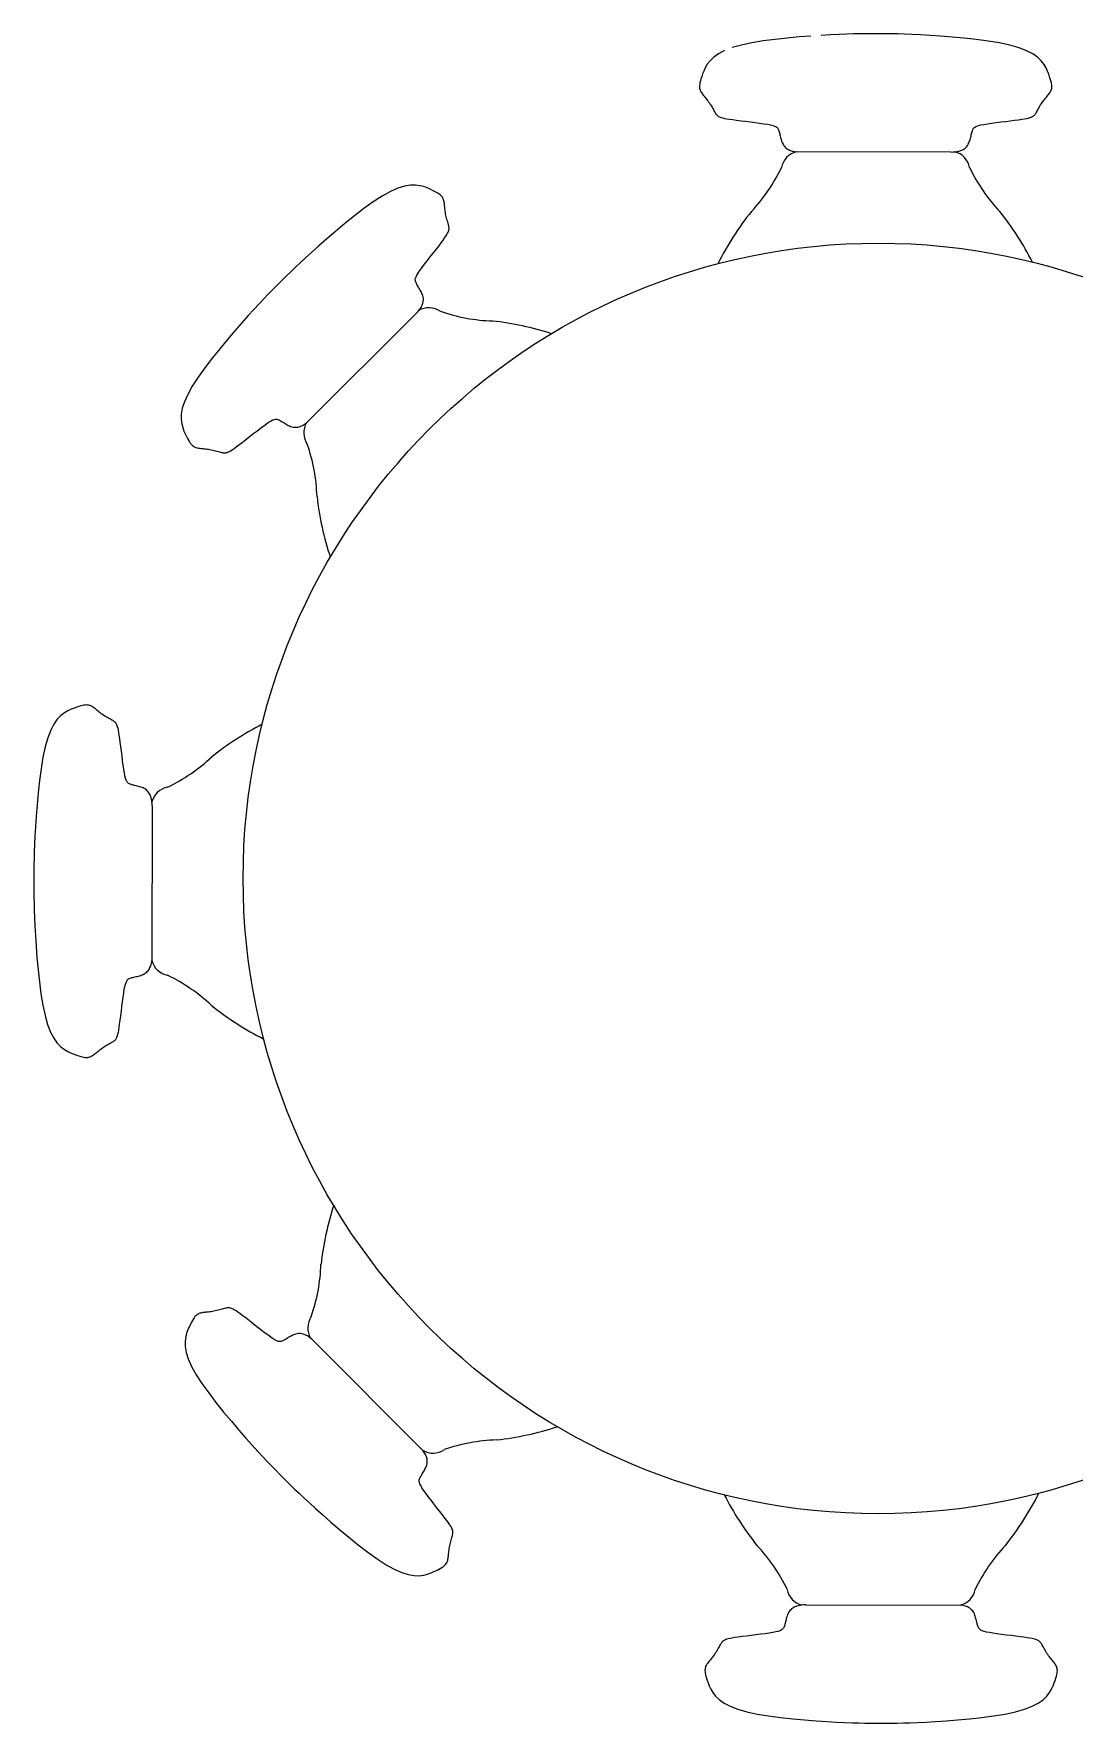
# Model space of a CAD drawing. Header units: centimetres. Extents: x 56177 to 99483, y 493 to 15482.
# Drawn here: x 60475.2 to 60598, y 2183.3 to 2382.8 of the extents above; entities that cross this region are included whole.
import ezdxf

# ---------------------------------------------------------------- set-up
doc = ezdxf.new("R2010")
doc.units = ezdxf.units.CM
doc.header["$MEASUREMENT"] = 0

# ---------------------------------------------------------------- blocks, each defined once
blk = doc.blocks.new('sam6-8pers-plan')
for p, q in [((-0.32, 99.72), (-0.93, 99.72)), ((0.29, 99.72), (-0.32, 99.72)), ((-18.15, 97.73), (-18.87, 97.35)), ((-16.18, 98.38), (-17.25, 98.08)), ((-14.95, 98.65), (-16.18, 98.38)), ((-13.61, 98.87), (-14.95, 98.65)), ((-12.2, 99.05), (-13.61, 98.87)), ((-10.77, 99.21), (-12.2, 99.05)), ((-9.35, 99.34), (-10.77, 99.21)), ((-7.99, 99.44), (-9.35, 99.34)), ((-5.62, 99.58), (-6.74, 99.52)), ((-4.63, 99.63), (-5.62, 99.58)), ((-3.75, 99.67), (-4.63, 99.63)), ((-2.95, 99.69), (-3.75, 99.67)), ((-2.23, 99.71), (-2.95, 99.69)), ((-1.56, 99.71), (-2.23, 99.71)), ((-0.93, 99.72), (-1.56, 99.71)), ((0.92, 99.71), (0.29, 99.72)), ((1.59, 99.7), (0.92, 99.71)), ((2.31, 99.69), (1.59, 99.7)), ((3.1, 99.66), (2.31, 99.69)), ((3.99, 99.63), (3.1, 99.66)), ((4.98, 99.58), (3.99, 99.63)), ((6.1, 99.51), (4.98, 99.58)), ((7.35, 99.43), (6.1, 99.51)), ((8.71, 99.33), (7.35, 99.43)), ((10.12, 99.2), (8.71, 99.33)), ((11.55, 99.05), (10.12, 99.2)), ((12.96, 98.86), (11.55, 99.05)), ((14.3, 98.64), (12.96, 98.86)), ((15.53, 98.37), (14.3, 98.64)), ((16.61, 98.07), (15.53, 98.37)), ((17.5, 97.72), (16.61, 98.07)), ((-20.2, 96.11), (-20.44, 95.71)), ((-19.87, 96.53), (-20.2, 96.11)), ((-19.44, 96.95), (-19.87, 96.53)), ((-18.87, 97.35), (-19.44, 96.95)), ((18.22, 97.34), (17.5, 97.72)), ((18.79, 96.94), (18.22, 97.34)), ((19.23, 96.52), (18.79, 96.94)), ((19.56, 96.1), (19.23, 96.52)), ((19.8, 95.69), (19.56, 96.1)), ((-21.1, 93.8), (-21.12, 93.65)), ((-21.07, 93.97), (-21.1, 93.8)), ((-21.02, 94.17), (-21.07, 93.97)), ((-20.95, 94.4), (-21.02, 94.17)), ((-20.86, 94.67), (-20.95, 94.4)), ((-20.75, 94.97), (-20.86, 94.67)), ((-20.62, 95.32), (-20.75, 94.97)), ((-20.44, 95.71), (-20.62, 95.32)), ((19.97, 95.31), (19.8, 95.69)), ((20.11, 94.96), (19.97, 95.31)), ((20.22, 94.65), (20.11, 94.96)), ((20.3, 94.39), (20.22, 94.65)), ((20.37, 94.16), (20.3, 94.39)), ((20.42, 93.96), (20.37, 94.16)), ((20.45, 93.79), (20.42, 93.96)), ((20.47, 93.64), (20.45, 93.79)), ((-21.12, 93.65), (-21.13, 93.51)), ((-21.13, 93.51), (-21.12, 93.39)), ((-21.12, 93.39), (-21.11, 93.28)), ((-21.11, 93.28), (-21.08, 93.17)), ((-21.08, 93.17), (-21.05, 93.06)), ((-21.05, 93.06), (-21, 92.96)), ((-21, 92.96), (-20.95, 92.86)), ((-20.95, 92.86), (-20.89, 92.77)), ((-20.89, 92.77), (-20.82, 92.67)), ((-20.82, 92.67), (-20.75, 92.57)), ((-20.75, 92.57), (-20.67, 92.47)), ((-20.67, 92.47), (-20.58, 92.36)), ((-20.58, 92.36), (-20.49, 92.25)), ((-20.49, 92.25), (-20.39, 92.13)), ((-20.39, 92.13), (-20.29, 92.01)), ((-20.29, 92.01), (-20.2, 91.89)), ((-20.2, 91.89), (-20.1, 91.76)), ((-20.1, 91.76), (-20, 91.62)), ((19.35, 91.61), (19.45, 91.75)), ((19.45, 91.75), (19.55, 91.88)), ((19.55, 91.88), (19.65, 92)), ((19.65, 92), (19.74, 92.12)), ((19.74, 92.12), (19.84, 92.24)), ((19.84, 92.24), (19.93, 92.35)), ((19.93, 92.35), (20.02, 92.45)), ((20.02, 92.45), (20.1, 92.56)), ((20.1, 92.56), (20.18, 92.66)), ((20.18, 92.66), (20.24, 92.75)), ((20.24, 92.75), (20.3, 92.85)), ((20.3, 92.85), (20.36, 92.95)), ((20.36, 92.95), (20.4, 93.05)), ((20.4, 93.05), (20.43, 93.15)), ((20.43, 93.15), (20.46, 93.26)), ((20.46, 93.26), (20.47, 93.38)), ((20.48, 93.5), (20.47, 93.64)), ((20.47, 93.38), (20.48, 93.5)), ((-20, 91.62), (-19.9, 91.48)), ((-19.9, 91.48), (-19.81, 91.33)), ((-19.81, 91.33), (-19.72, 91.18)), ((-19.72, 91.18), (-19.64, 91.04)), ((-19.64, 91.04), (-19.56, 90.89)), ((-19.56, 90.89), (-19.48, 90.76)), ((-19.48, 90.76), (-19.41, 90.63)), ((-19.41, 90.63), (-19.34, 90.51)), ((-19.34, 90.51), (-19.29, 90.41)), ((-19.29, 90.41), (-19.23, 90.32)), ((-19.23, 90.32), (-19.18, 90.24)), ((-19.18, 90.24), (-19.12, 90.17)), ((-19.12, 90.17), (-19.07, 90.11)), ((-19.07, 90.11), (-19.01, 90.06)), ((-19.01, 90.06), (-18.94, 90.01)), ((-18.94, 90.01), (-18.86, 89.96)), ((-18.86, 89.96), (-18.78, 89.92)), ((-18.78, 89.92), (-18.67, 89.87)), ((-18.67, 89.87), (-18.54, 89.83)), ((-18.54, 89.83), (-18.37, 89.78)), ((-18.37, 89.78), (-18.16, 89.73)), ((17.51, 89.72), (17.72, 89.77)), ((17.72, 89.77), (17.89, 89.82)), ((17.89, 89.82), (18.02, 89.86)), ((18.02, 89.86), (18.13, 89.9)), ((18.13, 89.9), (18.21, 89.95)), ((18.21, 89.95), (18.29, 90)), ((18.29, 90), (18.36, 90.05)), ((18.36, 90.05), (18.42, 90.1)), ((18.42, 90.1), (18.47, 90.16)), ((18.47, 90.16), (18.53, 90.23)), ((18.53, 90.23), (18.58, 90.31)), ((18.58, 90.31), (18.64, 90.4)), ((18.64, 90.4), (18.7, 90.5)), ((18.7, 90.5), (18.76, 90.62)), ((18.76, 90.62), (18.83, 90.75)), ((18.83, 90.75), (18.91, 90.88)), ((18.91, 90.88), (18.99, 91.03)), ((18.99, 91.03), (19.07, 91.17)), ((19.07, 91.17), (19.16, 91.32)), ((19.16, 91.32), (19.26, 91.47)), ((19.26, 91.47), (19.35, 91.61)), ((-18.16, 89.73), (-17.9, 89.68)), ((-17.9, 89.68), (-17.58, 89.63)), ((-17.58, 89.63), (-17.19, 89.58)), ((-17.19, 89.58), (-16.74, 89.51)), ((-16.74, 89.51), (-16.22, 89.45)), ((-16.22, 89.45), (-15.68, 89.38)), ((-15.68, 89.38), (-15.11, 89.31)), ((-15.11, 89.31), (-14.55, 89.24)), ((-14.55, 89.24), (-14.02, 89.17)), ((-14.02, 89.17), (-13.53, 89.1)), ((-13.53, 89.1), (-13.1, 89.03)), ((-13.1, 89.03), (-12.75, 88.96)), ((-12.75, 88.96), (-12.48, 88.89)), ((-12.48, 88.89), (-12.27, 88.82)), ((-12.27, 88.82), (-12.11, 88.75)), ((-12.11, 88.75), (-12, 88.68)), ((-12, 88.68), (-11.92, 88.6)), ((-11.92, 88.6), (-11.86, 88.52)), ((-11.86, 88.52), (-11.82, 88.44)), ((-11.82, 88.44), (-11.78, 88.34)), ((-11.78, 88.34), (-11.75, 88.24)), ((-11.75, 88.24), (-11.71, 88.14)), ((-11.71, 88.14), (-11.68, 88.02)), ((-11.68, 88.02), (-11.65, 87.9)), ((-11.65, 87.9), (-11.62, 87.78)), ((-11.62, 87.78), (-11.59, 87.65)), ((10.94, 87.64), (10.97, 87.77)), ((10.97, 87.77), (11, 87.9)), ((11, 87.9), (11.03, 88.02)), ((11.03, 88.02), (11.06, 88.13)), ((11.06, 88.13), (11.1, 88.24)), ((11.1, 88.24), (11.13, 88.34)), ((11.13, 88.34), (11.17, 88.43)), ((11.17, 88.43), (11.21, 88.52)), ((11.21, 88.52), (11.27, 88.6)), ((11.27, 88.6), (11.35, 88.67)), ((11.35, 88.67), (11.46, 88.74)), ((11.46, 88.74), (11.62, 88.81)), ((11.62, 88.81), (11.83, 88.88)), ((11.83, 88.88), (12.1, 88.95)), ((12.1, 88.95), (12.45, 89.02)), ((12.45, 89.02), (12.88, 89.09)), ((12.88, 89.09), (13.37, 89.16)), ((13.37, 89.16), (13.9, 89.23)), ((13.9, 89.23), (14.46, 89.3)), ((14.46, 89.3), (15.03, 89.37)), ((15.03, 89.37), (15.57, 89.44)), ((15.57, 89.44), (16.09, 89.5)), ((16.09, 89.5), (16.54, 89.57)), ((16.54, 89.57), (16.93, 89.62)), ((16.93, 89.62), (17.25, 89.67)), ((17.25, 89.67), (17.51, 89.72)), ((-11.59, 87.65), (-11.56, 87.51)), ((-11.56, 87.51), (-11.52, 87.37)), ((-11.52, 87.37), (-11.48, 87.23)), ((-11.48, 87.23), (-11.44, 87.09)), ((-11.44, 87.09), (-11.39, 86.95)), ((-11.39, 86.95), (-11.33, 86.81)), ((-11.33, 86.81), (-11.26, 86.67)), ((-11.26, 86.67), (-11.19, 86.55)), ((-11.19, 86.55), (-11.1, 86.43)), ((-11.1, 86.43), (-11, 86.32)), ((-11, 86.32), (-10.89, 86.23)), ((-10.89, 86.23), (-10.78, 86.14)), ((-10.78, 86.14), (-10.65, 86.07)), ((-10.65, 86.07), (-10.53, 86)), ((-10.53, 86), (-10.4, 85.94)), ((-10.4, 85.94), (-10.27, 85.9)), ((-10.27, 85.9), (-10.14, 85.86)), ((-10.14, 85.86), (-10.01, 85.83)), ((-10.01, 85.83), (-9.87, 85.8)), ((-9.87, 85.8), (-9.71, 85.78)), ((8.57, 85.75), (-9.71, 85.78)), ((8.57, 85.75), (8.84, 85.76)), ((8.84, 85.76), (9.05, 85.78)), ((9.05, 85.78), (9.22, 85.8)), ((9.22, 85.8), (9.36, 85.82)), ((9.36, 85.82), (9.49, 85.85)), ((9.49, 85.85), (9.62, 85.89)), ((9.62, 85.89), (9.74, 85.94)), ((9.74, 85.94), (9.87, 85.99)), ((9.87, 85.99), (10, 86.06)), ((10, 86.06), (10.12, 86.14)), ((10.12, 86.14), (10.24, 86.22)), ((10.24, 86.22), (10.35, 86.32)), ((10.35, 86.32), (10.45, 86.42)), ((10.45, 86.42), (10.53, 86.54)), ((10.53, 86.54), (10.61, 86.67)), ((10.61, 86.67), (10.68, 86.8)), ((10.68, 86.8), (10.73, 86.94)), ((10.73, 86.94), (10.78, 87.08)), ((10.78, 87.08), (10.83, 87.23)), ((10.83, 87.23), (10.87, 87.37)), ((10.87, 87.37), (10.9, 87.51)), ((10.9, 87.51), (10.94, 87.64)), ((-55.26, 81.83), (-55.95, 81.72)), ((-54.65, 81.84), (-55.26, 81.83)), ((-54.13, 81.78), (-54.65, 81.84)), ((-53.67, 81.67), (-54.13, 81.78)), ((-59.63, 79.86), (-60.74, 79.07)), ((-58.58, 80.54), (-59.63, 79.86)), ((-57.6, 81.09), (-58.58, 80.54)), ((-56.72, 81.48), (-57.6, 81.09)), ((-55.95, 81.72), (-56.72, 81.48)), ((-53.27, 81.52), (-53.67, 81.67)), ((-52.93, 81.37), (-53.27, 81.52)), ((-52.64, 81.23), (-52.93, 81.37)), ((-52.39, 81.1), (-52.64, 81.23)), ((-52.18, 80.98), (-52.39, 81.1)), ((-52, 80.88), (-52.18, 80.98)), ((-51.85, 80.78), (-52, 80.88)), ((-51.73, 80.69), (-51.85, 80.78)), ((-51.63, 80.6), (-51.73, 80.69)), ((-51.55, 80.51), (-51.63, 80.6)), ((-51.48, 80.41), (-51.55, 80.51)), ((-51.42, 80.32), (-51.48, 80.41)), ((-51.37, 80.22), (-51.42, 80.32)), ((-51.33, 80.12), (-51.37, 80.22)), ((-51.3, 80.01), (-51.33, 80.12)), ((-51.27, 79.9), (-51.3, 80.01)), ((-51.25, 79.78), (-51.27, 79.9)), ((-51.23, 79.66), (-51.25, 79.78)), ((-61.87, 78.21), (-62.99, 77.3)), ((-60.74, 79.07), (-61.87, 78.21)), ((-51.22, 79.53), (-51.23, 79.66)), ((-51.21, 79.39), (-51.22, 79.53)), ((-51.19, 79.25), (-51.21, 79.39)), ((-51.18, 79.1), (-51.19, 79.25)), ((-51.16, 78.95), (-51.18, 79.1)), ((-51.15, 78.79), (-51.16, 78.95)), ((-51.12, 78.63), (-51.15, 78.79)), ((-51.09, 78.46), (-51.12, 78.63)), ((-51.06, 78.29), (-51.09, 78.46)), ((-51.02, 78.12), (-51.06, 78.29)), ((-50.98, 77.96), (-51.02, 78.12)), ((-50.94, 77.79), (-50.98, 77.96)), ((-50.89, 77.63), (-50.94, 77.79)), ((-64.08, 76.39), (-65.11, 75.51)), ((-62.99, 77.3), (-64.08, 76.39)), ((-51.21, 75.61), (-51.06, 75.83)), ((-51.06, 75.83), (-50.95, 76.01)), ((-50.95, 76.01), (-50.86, 76.16)), ((-50.85, 77.48), (-50.89, 77.63)), ((-50.86, 76.16), (-50.8, 76.28)), ((-50.81, 77.34), (-50.85, 77.48)), ((-50.77, 77.21), (-50.81, 77.34)), ((-50.8, 76.28), (-50.75, 76.39)), ((-50.74, 77.1), (-50.77, 77.21)), ((-50.75, 76.39), (-50.72, 76.48)), ((-50.72, 77), (-50.74, 77.1)), ((-50.7, 76.9), (-50.72, 77)), ((-50.72, 76.48), (-50.7, 76.57)), ((-50.69, 76.82), (-50.7, 76.9)), ((-50.7, 76.57), (-50.69, 76.65)), ((-50.69, 76.73), (-50.69, 76.82)), ((-50.69, 76.65), (-50.69, 76.73)), ((-66.89, 73.93), (-67.63, 73.27)), ((-66.06, 74.68), (-66.89, 73.93)), ((-65.11, 75.51), (-66.06, 74.68)), ((-52.92, 73.37), (-52.57, 73.82)), ((-52.57, 73.82), (-52.23, 74.26)), ((-52.23, 74.26), (-51.91, 74.66)), ((-51.91, 74.66), (-51.63, 75.03)), ((-51.63, 75.03), (-51.4, 75.34)), ((-51.4, 75.34), (-51.21, 75.61)), ((-68.86, 72.12), (-69.38, 71.62)), ((-68.28, 72.67), (-68.86, 72.12)), ((-67.63, 73.27), (-68.28, 72.67)), ((-54.14, 71.75), (-53.89, 72.1)), ((-53.89, 72.1), (-53.59, 72.5)), ((-53.59, 72.5), (-53.27, 72.93)), ((-53.27, 72.93), (-52.92, 73.37)), ((-71.17, 69.85), (-71.62, 69.4)), ((-70.74, 70.28), (-71.17, 69.85)), ((-70.31, 70.72), (-70.74, 70.28)), ((-69.86, 71.16), (-70.31, 70.72)), ((-69.38, 71.62), (-69.86, 71.16)), ((-54.68, 70.72), (-54.65, 70.85)), ((-54.68, 70.61), (-54.68, 70.72)), ((-54.66, 70.52), (-54.68, 70.61)), ((-54.63, 70.43), (-54.66, 70.52)), ((-54.65, 70.85), (-54.59, 71.01)), ((-54.59, 70.33), (-54.63, 70.43)), ((-54.59, 71.01), (-54.49, 71.21)), ((-54.55, 70.24), (-54.59, 70.33)), ((-54.49, 70.14), (-54.55, 70.24)), ((-54.49, 71.21), (-54.34, 71.45)), ((-54.44, 70.04), (-54.49, 70.14)), ((-54.37, 69.93), (-54.44, 70.04)), ((-54.31, 69.82), (-54.37, 69.93)), ((-54.34, 71.45), (-54.14, 71.75)), ((-54.24, 69.71), (-54.31, 69.82)), ((-73.12, 67.83), (-73.72, 67.18)), ((-72.58, 68.4), (-73.12, 67.83)), ((-72.08, 68.92), (-72.58, 68.4)), ((-71.62, 69.4), (-72.08, 68.92)), ((-54.17, 69.59), (-54.24, 69.71)), ((-54.09, 69.46), (-54.17, 69.59)), ((-54.02, 69.33), (-54.09, 69.46)), ((-53.95, 69.2), (-54.02, 69.33)), ((-53.89, 69.07), (-53.95, 69.2)), ((-53.83, 68.93), (-53.89, 69.07)), ((-53.78, 68.79), (-53.83, 68.93)), ((-53.83, 67.79), (-53.78, 67.93)), ((-53.74, 68.64), (-53.78, 68.79)), ((-53.78, 67.93), (-53.75, 68.07)), ((-53.75, 68.07), (-53.73, 68.21)), ((-53.72, 68.5), (-53.74, 68.64)), ((-53.73, 68.21), (-53.72, 68.35)), ((-53.72, 68.35), (-53.72, 68.5)), ((-74.39, 66.44), (-75.14, 65.6)), ((-73.72, 67.18), (-74.39, 66.44)), ((-54.58, 66.7), (-67.52, 53.79)), ((-54.58, 66.7), (-54.39, 66.9)), ((-54.39, 66.9), (-54.25, 67.05)), ((-54.25, 67.05), (-54.15, 67.19)), ((-54.15, 67.19), (-54.07, 67.3)), ((-54.07, 67.3), (-54, 67.41)), ((-54, 67.41), (-53.94, 67.53)), ((-53.94, 67.53), (-53.88, 67.66)), ((-53.88, 67.66), (-53.83, 67.79)), ((-75.97, 64.66), (-76.85, 63.63)), ((-75.14, 65.6), (-75.97, 64.66)), ((-77.76, 62.54), (-78.67, 61.42)), ((-76.85, 63.63), (-77.76, 62.54)), ((-79.53, 60.29), (-80.32, 59.18)), ((-78.67, 61.42), (-79.53, 60.29)), ((-81.01, 58.13), (-81.55, 57.15)), ((-80.32, 59.18), (-81.01, 58.13)), ((-81.94, 56.28), (-82.18, 55.5)), ((-81.55, 57.15), (-81.94, 56.28)), ((-82.3, 54.81), (-82.31, 54.2)), ((-82.31, 54.2), (-82.25, 53.68)), ((-82.18, 55.5), (-82.3, 54.81)), ((-72.21, 53.69), (-71.92, 53.89)), ((-71.92, 53.89), (-71.68, 54.03)), ((-71.68, 54.03), (-71.48, 54.13)), ((-71.48, 54.13), (-71.32, 54.19)), ((-71.32, 54.19), (-71.19, 54.22)), ((-71.19, 54.22), (-71.08, 54.23)), ((-71.08, 54.23), (-70.98, 54.21)), ((-70.98, 54.21), (-70.89, 54.18)), ((-70.89, 54.18), (-70.8, 54.14)), ((-70.8, 54.14), (-70.7, 54.09)), ((-70.7, 54.09), (-70.6, 54.04)), ((-70.6, 54.04), (-70.5, 53.98)), ((-70.5, 53.98), (-70.4, 53.92)), ((-70.4, 53.92), (-70.29, 53.85)), ((-70.29, 53.85), (-70.17, 53.78)), ((-82.25, 53.68), (-82.13, 53.22)), ((-82.13, 53.22), (-81.99, 52.82)), ((-81.99, 52.82), (-81.83, 52.48)), ((-81.83, 52.48), (-81.69, 52.19)), ((-81.69, 52.19), (-81.56, 51.94)), ((-81.56, 51.94), (-81.45, 51.73)), ((-74.72, 51.78), (-74.29, 52.12)), ((-74.29, 52.12), (-73.84, 52.47)), ((-73.84, 52.47), (-73.39, 52.81)), ((-73.39, 52.81), (-72.96, 53.14)), ((-72.96, 53.14), (-72.57, 53.44)), ((-72.57, 53.44), (-72.21, 53.69)), ((-70.17, 53.78), (-70.05, 53.71)), ((-70.05, 53.71), (-69.93, 53.64)), ((-69.93, 53.64), (-69.8, 53.56)), ((-69.8, 53.56), (-69.67, 53.49)), ((-69.67, 53.49), (-69.53, 53.43)), ((-69.53, 53.43), (-69.39, 53.37)), ((-69.39, 53.37), (-69.25, 53.32)), ((-69.25, 53.32), (-69.11, 53.29)), ((-69.11, 53.29), (-68.96, 53.27)), ((-68.96, 53.27), (-68.82, 53.26)), ((-68.82, 53.26), (-68.67, 53.27)), ((-68.67, 53.27), (-68.53, 53.29)), ((-68.53, 53.29), (-68.39, 53.33)), ((-68.39, 53.33), (-68.26, 53.37)), ((-68.26, 53.37), (-68.12, 53.42)), ((-68.12, 53.42), (-68, 53.48)), ((-68, 53.48), (-67.88, 53.54)), ((-67.88, 53.54), (-67.77, 53.61)), ((-67.77, 53.61), (-67.65, 53.69)), ((-67.65, 53.69), (-67.52, 53.79)), ((-81.45, 51.73), (-81.34, 51.55)), ((-81.34, 51.55), (-81.25, 51.4)), ((-81.25, 51.4), (-81.15, 51.28)), ((-81.15, 51.28), (-81.06, 51.18)), ((-81.06, 51.18), (-80.97, 51.1)), ((-80.97, 51.1), (-80.88, 51.03)), ((-80.88, 51.03), (-80.79, 50.97)), ((-80.79, 50.97), (-80.69, 50.92)), ((-80.69, 50.92), (-80.59, 50.88)), ((-80.59, 50.88), (-80.48, 50.85)), ((-80.48, 50.85), (-80.37, 50.82)), ((-80.37, 50.82), (-80.25, 50.8)), ((-80.25, 50.8), (-80.13, 50.78)), ((-80.13, 50.78), (-80, 50.77)), ((-80, 50.77), (-79.86, 50.76)), ((-79.86, 50.76), (-79.72, 50.74)), ((-79.72, 50.74), (-79.57, 50.73)), ((-79.57, 50.73), (-79.41, 50.71)), ((-79.41, 50.71), (-79.26, 50.69)), ((-79.26, 50.69), (-79.09, 50.67)), ((-79.09, 50.67), (-78.93, 50.64)), ((-78.93, 50.64), (-78.76, 50.61)), ((-78.76, 50.61), (-78.59, 50.57)), ((-78.59, 50.57), (-78.42, 50.53)), ((-78.42, 50.53), (-78.26, 50.49)), ((-78.26, 50.49), (-78.1, 50.44)), ((-78.1, 50.44), (-77.95, 50.4)), ((-77.95, 50.4), (-77.81, 50.36)), ((-77.81, 50.36), (-77.68, 50.32)), ((-77.68, 50.32), (-77.57, 50.29)), ((-77.57, 50.29), (-77.46, 50.27)), ((-77.46, 50.27), (-77.37, 50.25)), ((-77.37, 50.25), (-77.28, 50.24)), ((-77.28, 50.24), (-77.2, 50.24)), ((-77.2, 50.24), (-77.12, 50.24)), ((-77.12, 50.24), (-77.04, 50.25)), ((-77.04, 50.25), (-76.95, 50.27)), ((-76.95, 50.27), (-76.86, 50.3)), ((-76.86, 50.3), (-76.75, 50.35)), ((-76.75, 50.35), (-76.63, 50.41)), ((-76.63, 50.41), (-76.48, 50.49)), ((-76.48, 50.49), (-76.29, 50.61)), ((-76.29, 50.61), (-76.07, 50.76)), ((-76.07, 50.76), (-75.81, 50.95)), ((-75.81, 50.95), (-75.5, 51.18)), ((-75.5, 51.18), (-75.13, 51.46)), ((-75.13, 51.46), (-74.72, 51.78)), ((-95.31, 19.97), (-95.69, 19.8)), ((-94.96, 20.11), (-95.31, 19.97)), ((-94.65, 20.22), (-94.96, 20.11)), ((-94.39, 20.3), (-94.65, 20.22)), ((-94.16, 20.37), (-94.39, 20.3)), ((-93.96, 20.42), (-94.16, 20.37)), ((-93.79, 20.45), (-93.96, 20.42)), ((-93.64, 20.47), (-93.79, 20.45)), ((-93.5, 20.48), (-93.64, 20.47)), ((-93.38, 20.47), (-93.5, 20.48)), ((-93.26, 20.46), (-93.38, 20.47)), ((-93.15, 20.43), (-93.26, 20.46)), ((-93.05, 20.4), (-93.15, 20.43)), ((-92.95, 20.36), (-93.05, 20.4)), ((-92.85, 20.3), (-92.95, 20.36)), ((-92.75, 20.24), (-92.85, 20.3)), ((-92.66, 20.18), (-92.75, 20.24)), ((-92.56, 20.1), (-92.66, 20.18)), ((-92.45, 20.02), (-92.56, 20.1)), ((-92.35, 19.93), (-92.45, 20.02)), ((-97.34, 18.22), (-97.72, 17.5)), ((-96.94, 18.79), (-97.34, 18.22)), ((-96.52, 19.23), (-96.94, 18.79)), ((-96.1, 19.56), (-96.52, 19.23)), ((-95.69, 19.8), (-96.1, 19.56)), ((-92.24, 19.84), (-92.35, 19.93)), ((-92.12, 19.74), (-92.24, 19.84)), ((-92, 19.65), (-92.12, 19.74)), ((-91.88, 19.55), (-92, 19.65)), ((-91.75, 19.45), (-91.88, 19.55)), ((-91.61, 19.35), (-91.75, 19.45)), ((-91.47, 19.26), (-91.61, 19.35)), ((-91.32, 19.16), (-91.47, 19.26)), ((-91.17, 19.07), (-91.32, 19.16)), ((-91.03, 18.99), (-91.17, 19.07)), ((-90.88, 18.91), (-91.03, 18.99)), ((-90.75, 18.83), (-90.88, 18.91)), ((-90.62, 18.76), (-90.75, 18.83)), ((-90.5, 18.7), (-90.62, 18.76)), ((-90.4, 18.64), (-90.5, 18.7)), ((-90.31, 18.58), (-90.4, 18.64)), ((-90.23, 18.53), (-90.31, 18.58)), ((-90.16, 18.47), (-90.23, 18.53)), ((-90.1, 18.42), (-90.16, 18.47)), ((-90.05, 18.36), (-90.1, 18.42)), ((-90, 18.29), (-90.05, 18.36)), ((-89.95, 18.21), (-90, 18.29)), ((-89.9, 18.13), (-89.95, 18.21)), ((-89.86, 18.02), (-89.9, 18.13)), ((-89.82, 17.89), (-89.86, 18.02)), ((-98.07, 16.61), (-98.37, 15.53)), ((-97.72, 17.5), (-98.07, 16.61)), ((-89.77, 17.72), (-89.82, 17.89)), ((-89.72, 17.51), (-89.77, 17.72)), ((-89.67, 17.25), (-89.72, 17.51)), ((-89.62, 16.93), (-89.67, 17.25)), ((-89.57, 16.54), (-89.62, 16.93)), ((-89.5, 16.09), (-89.57, 16.54)), ((-89.44, 15.57), (-89.5, 16.09)), ((-98.64, 14.3), (-98.86, 12.96)), ((-98.37, 15.53), (-98.64, 14.3)), ((-89.37, 15.03), (-89.44, 15.57)), ((-89.3, 14.46), (-89.37, 15.03)), ((-89.23, 13.9), (-89.3, 14.46)), ((-98.86, 12.96), (-99.05, 11.55)), ((-89.16, 13.37), (-89.23, 13.9)), ((-89.09, 12.88), (-89.16, 13.37)), ((-89.02, 12.45), (-89.09, 12.88)), ((-88.95, 12.1), (-89.02, 12.45)), ((-88.88, 11.83), (-88.95, 12.1)), ((-99.2, 10.12), (-99.33, 8.71)), ((-99.05, 11.55), (-99.2, 10.12)), ((-88.81, 11.62), (-88.88, 11.83)), ((-88.74, 11.46), (-88.81, 11.62)), ((-88.67, 11.35), (-88.74, 11.46)), ((-88.6, 11.27), (-88.67, 11.35)), ((-88.52, 11.21), (-88.6, 11.27)), ((-88.43, 11.17), (-88.52, 11.21)), ((-88.34, 11.13), (-88.43, 11.17)), ((-88.24, 11.1), (-88.34, 11.13)), ((-88.13, 11.06), (-88.24, 11.1)), ((-88.02, 11.03), (-88.13, 11.06)), ((-87.9, 11), (-88.02, 11.03)), ((-87.77, 10.97), (-87.9, 11)), ((-87.64, 10.94), (-87.77, 10.97)), ((-87.51, 10.9), (-87.64, 10.94)), ((-87.37, 10.87), (-87.51, 10.9)), ((-87.23, 10.83), (-87.37, 10.87)), ((-87.08, 10.78), (-87.23, 10.83)), ((-86.94, 10.73), (-87.08, 10.78)), ((-86.8, 10.68), (-86.94, 10.73)), ((-86.67, 10.61), (-86.8, 10.68)), ((-86.54, 10.53), (-86.67, 10.61)), ((-86.42, 10.45), (-86.54, 10.53)), ((-86.32, 10.35), (-86.42, 10.45)), ((-86.22, 10.24), (-86.32, 10.35)), ((-86.14, 10.12), (-86.22, 10.24)), ((-86.06, 10), (-86.14, 10.12)), ((-85.99, 9.87), (-86.06, 10)), ((-99.33, 8.71), (-99.43, 7.35)), ((-85.94, 9.74), (-85.99, 9.87)), ((-85.89, 9.62), (-85.94, 9.74)), ((-85.85, 9.49), (-85.89, 9.62)), ((-85.82, 9.36), (-85.85, 9.49)), ((-85.8, 9.22), (-85.82, 9.36)), ((-85.78, 9.05), (-85.8, 9.22)), ((-85.76, 8.84), (-85.78, 9.05)), ((-85.75, 8.57), (-85.78, -9.71)), ((-85.75, 8.57), (-85.76, 8.84)), ((-99.51, 6.1), (-99.58, 4.98)), ((-99.43, 7.35), (-99.51, 6.1)), ((-99.58, 4.98), (-99.63, 3.99)), ((-99.69, 2.31), (-99.7, 1.59)), ((-99.66, 3.1), (-99.69, 2.31)), ((-99.63, 3.99), (-99.66, 3.1)), ((-99.71, 0.92), (-99.72, 0.29)), ((-99.72, 0.29), (-99.72, -0.32)), ((-99.7, 1.59), (-99.71, 0.92)), ((-99.72, -0.32), (-99.72, -0.93)), ((-99.72, -0.93), (-99.71, -1.56)), ((-99.71, -1.56), (-99.71, -2.23)), ((-99.71, -2.23), (-99.69, -2.95)), ((-99.69, -2.95), (-99.67, -3.75)), ((-99.67, -3.75), (-99.63, -4.63)), ((-99.63, -4.63), (-99.58, -5.62)), ((-99.58, -5.62), (-99.52, -6.74)), ((-99.52, -6.74), (-99.44, -7.99)), ((-99.44, -7.99), (-99.34, -9.35)), ((-99.34, -9.35), (-99.21, -10.77)), ((-85.83, -10.01), (-85.8, -9.87)), ((-85.8, -9.87), (-85.78, -9.71)), ((-99.21, -10.77), (-99.05, -12.2)), ((-88.68, -12), (-88.6, -11.92)), ((-88.6, -11.92), (-88.52, -11.86)), ((-88.52, -11.86), (-88.44, -11.82)), ((-88.44, -11.82), (-88.34, -11.78)), ((-88.34, -11.78), (-88.24, -11.75)), ((-88.24, -11.75), (-88.14, -11.71)), ((-88.14, -11.71), (-88.02, -11.68)), ((-88.02, -11.68), (-87.9, -11.65)), ((-87.9, -11.65), (-87.78, -11.62)), ((-87.78, -11.62), (-87.65, -11.59)), ((-87.65, -11.59), (-87.51, -11.56)), ((-87.51, -11.56), (-87.37, -11.52)), ((-87.37, -11.52), (-87.23, -11.48)), ((-87.23, -11.48), (-87.09, -11.44)), ((-87.09, -11.44), (-86.95, -11.39)), ((-86.95, -11.39), (-86.81, -11.33)), ((-86.81, -11.33), (-86.67, -11.26)), ((-86.67, -11.26), (-86.55, -11.19)), ((-86.55, -11.19), (-86.43, -11.1)), ((-86.43, -11.1), (-86.32, -11)), ((-86.32, -11), (-86.23, -10.89)), ((-86.23, -10.89), (-86.14, -10.78)), ((-86.14, -10.78), (-86.07, -10.65)), ((-86.07, -10.65), (-86, -10.53)), ((-86, -10.53), (-85.94, -10.4)), ((-85.94, -10.4), (-85.9, -10.27)), ((-85.9, -10.27), (-85.86, -10.14)), ((-85.86, -10.14), (-85.83, -10.01)), ((-99.05, -12.2), (-98.87, -13.61)), ((-98.87, -13.61), (-98.65, -14.95)), ((-89.17, -14.02), (-89.1, -13.53)), ((-89.1, -13.53), (-89.03, -13.1)), ((-89.03, -13.1), (-88.96, -12.75)), ((-88.96, -12.75), (-88.89, -12.48)), ((-88.89, -12.48), (-88.82, -12.27)), ((-88.82, -12.27), (-88.75, -12.11)), ((-88.75, -12.11), (-88.68, -12)), ((-98.65, -14.95), (-98.38, -16.18)), ((-89.45, -16.22), (-89.38, -15.68)), ((-89.38, -15.68), (-89.31, -15.11)), ((-89.31, -15.11), (-89.24, -14.55)), ((-89.24, -14.55), (-89.17, -14.02)), ((-98.38, -16.18), (-98.08, -17.25)), ((-98.08, -17.25), (-97.73, -18.15)), ((-89.73, -18.16), (-89.68, -17.9)), ((-89.68, -17.9), (-89.63, -17.58)), ((-89.63, -17.58), (-89.58, -17.19)), ((-89.58, -17.19), (-89.51, -16.74)), ((-89.51, -16.74), (-89.45, -16.22)), ((-97.73, -18.15), (-97.35, -18.87)), ((-97.35, -18.87), (-96.95, -19.44)), ((-96.95, -19.44), (-96.53, -19.87)), ((-96.53, -19.87), (-96.11, -20.2)), ((-91.62, -20), (-91.48, -19.9)), ((-91.48, -19.9), (-91.33, -19.81)), ((-91.33, -19.81), (-91.18, -19.72)), ((-91.18, -19.72), (-91.04, -19.64)), ((-91.04, -19.64), (-90.89, -19.56)), ((-90.89, -19.56), (-90.76, -19.48)), ((-90.76, -19.48), (-90.63, -19.41)), ((-90.63, -19.41), (-90.51, -19.34)), ((-90.51, -19.34), (-90.41, -19.29)), ((-90.41, -19.29), (-90.32, -19.23)), ((-90.32, -19.23), (-90.24, -19.18)), ((-90.24, -19.18), (-90.17, -19.12)), ((-90.17, -19.12), (-90.11, -19.07)), ((-90.11, -19.07), (-90.06, -19.01)), ((-90.06, -19.01), (-90.01, -18.94)), ((-90.01, -18.94), (-89.96, -18.86)), ((-89.96, -18.86), (-89.92, -18.78)), ((-89.92, -18.78), (-89.87, -18.67)), ((-89.87, -18.67), (-89.83, -18.54)), ((-89.83, -18.54), (-89.78, -18.37)), ((-89.78, -18.37), (-89.73, -18.16)), ((-96.11, -20.2), (-95.71, -20.44)), ((-95.71, -20.44), (-95.32, -20.62)), ((-95.32, -20.62), (-94.97, -20.75)), ((-94.97, -20.75), (-94.67, -20.86)), ((-94.67, -20.86), (-94.4, -20.95)), ((-94.4, -20.95), (-94.17, -21.02)), ((-94.17, -21.02), (-93.97, -21.07)), ((-93.97, -21.07), (-93.8, -21.1)), ((-93.8, -21.1), (-93.65, -21.12)), ((-93.65, -21.12), (-93.51, -21.13)), ((-93.51, -21.13), (-93.39, -21.12)), ((-93.39, -21.12), (-93.28, -21.11)), ((-93.28, -21.11), (-93.17, -21.08)), ((-93.17, -21.08), (-93.06, -21.05)), ((-93.06, -21.05), (-92.96, -21)), ((-92.96, -21), (-92.86, -20.95)), ((-92.86, -20.95), (-92.77, -20.89)), ((-92.77, -20.89), (-92.67, -20.82)), ((-92.67, -20.82), (-92.57, -20.75)), ((-92.57, -20.75), (-92.47, -20.67)), ((-92.47, -20.67), (-92.36, -20.58)), ((-92.36, -20.58), (-92.25, -20.49)), ((-92.25, -20.49), (-92.13, -20.39)), ((-92.13, -20.39), (-92.01, -20.29)), ((-92.01, -20.29), (-91.89, -20.2)), ((-91.89, -20.2), (-91.76, -20.1)), ((-91.76, -20.1), (-91.62, -20)), ((-80.69, -51.73), (-80.78, -51.85)), ((-80.6, -51.63), (-80.69, -51.73)), ((-80.51, -51.55), (-80.6, -51.63)), ((-80.41, -51.48), (-80.51, -51.55)), ((-80.32, -51.42), (-80.41, -51.48)), ((-80.22, -51.37), (-80.32, -51.42)), ((-80.12, -51.33), (-80.22, -51.37)), ((-80.01, -51.3), (-80.12, -51.33)), ((-79.9, -51.27), (-80.01, -51.3)), ((-79.78, -51.25), (-79.9, -51.27)), ((-79.66, -51.23), (-79.78, -51.25)), ((-79.53, -51.22), (-79.66, -51.23)), ((-79.39, -51.21), (-79.53, -51.22)), ((-79.25, -51.19), (-79.39, -51.21)), ((-79.1, -51.18), (-79.25, -51.19)), ((-78.95, -51.16), (-79.1, -51.18)), ((-78.79, -51.15), (-78.95, -51.16)), ((-78.63, -51.12), (-78.79, -51.15)), ((-78.46, -51.09), (-78.63, -51.12)), ((-78.29, -51.06), (-78.46, -51.09)), ((-78.12, -51.02), (-78.29, -51.06)), ((-77.96, -50.98), (-78.12, -51.02)), ((-77.79, -50.94), (-77.96, -50.98)), ((-77.63, -50.89), (-77.79, -50.94)), ((-77.48, -50.85), (-77.63, -50.89)), ((-77.34, -50.81), (-77.48, -50.85)), ((-77.21, -50.77), (-77.34, -50.81)), ((-77.1, -50.74), (-77.21, -50.77)), ((-77, -50.72), (-77.1, -50.74)), ((-76.9, -50.7), (-77, -50.72)), ((-76.82, -50.69), (-76.9, -50.7)), ((-76.73, -50.69), (-76.82, -50.69)), ((-76.65, -50.69), (-76.73, -50.69)), ((-76.57, -50.7), (-76.65, -50.69)), ((-76.48, -50.72), (-76.57, -50.7)), ((-76.39, -50.75), (-76.48, -50.72)), ((-76.28, -50.8), (-76.39, -50.75)), ((-76.16, -50.86), (-76.28, -50.8)), ((-76.01, -50.95), (-76.16, -50.86)), ((-75.83, -51.06), (-76.01, -50.95)), ((-75.61, -51.21), (-75.83, -51.06)), ((-75.34, -51.4), (-75.61, -51.21)), ((-75.03, -51.63), (-75.34, -51.4)), ((-74.66, -51.91), (-75.03, -51.63)), ((-81.67, -53.67), (-81.78, -54.13)), ((-81.52, -53.27), (-81.67, -53.67)), ((-81.37, -52.93), (-81.52, -53.27)), ((-81.23, -52.64), (-81.37, -52.93)), ((-81.1, -52.39), (-81.23, -52.64)), ((-80.98, -52.18), (-81.1, -52.39)), ((-80.88, -52), (-80.98, -52.18)), ((-80.78, -51.85), (-80.88, -52)), ((-74.26, -52.23), (-74.66, -51.91)), ((-73.82, -52.57), (-74.26, -52.23)), ((-73.37, -52.92), (-73.82, -52.57)), ((-72.93, -53.27), (-73.37, -52.92)), ((-72.5, -53.59), (-72.93, -53.27)), ((-72.1, -53.89), (-72.5, -53.59)), ((-68.93, -53.83), (-69.07, -53.89)), ((-68.79, -53.78), (-68.93, -53.83)), ((-68.64, -53.74), (-68.79, -53.78)), ((-68.5, -53.72), (-68.64, -53.74)), ((-68.35, -53.72), (-68.5, -53.72)), ((-68.21, -53.73), (-68.35, -53.72)), ((-68.07, -53.75), (-68.21, -53.73)), ((-67.93, -53.78), (-68.07, -53.75)), ((-67.79, -53.83), (-67.93, -53.78)), ((-67.66, -53.88), (-67.79, -53.83)), ((-81.78, -54.13), (-81.84, -54.65)), ((-81.84, -54.65), (-81.83, -55.26)), ((-81.83, -55.26), (-81.72, -55.95)), ((-71.75, -54.14), (-72.1, -53.89)), ((-71.45, -54.34), (-71.75, -54.14)), ((-71.21, -54.49), (-71.45, -54.34)), ((-71.01, -54.59), (-71.21, -54.49)), ((-70.85, -54.65), (-71.01, -54.59)), ((-70.72, -54.68), (-70.85, -54.65)), ((-70.61, -54.68), (-70.72, -54.68)), ((-70.52, -54.66), (-70.61, -54.68)), ((-70.43, -54.63), (-70.52, -54.66)), ((-70.33, -54.59), (-70.43, -54.63)), ((-70.24, -54.55), (-70.33, -54.59)), ((-70.14, -54.49), (-70.24, -54.55)), ((-70.04, -54.44), (-70.14, -54.49)), ((-69.93, -54.37), (-70.04, -54.44)), ((-69.82, -54.31), (-69.93, -54.37)), ((-69.71, -54.24), (-69.82, -54.31)), ((-69.59, -54.17), (-69.71, -54.24)), ((-69.46, -54.09), (-69.59, -54.17)), ((-69.33, -54.02), (-69.46, -54.09)), ((-69.2, -53.95), (-69.33, -54.02)), ((-69.07, -53.89), (-69.2, -53.95)), ((-67.53, -53.94), (-67.66, -53.88)), ((-67.41, -54), (-67.53, -53.94)), ((-67.3, -54.07), (-67.41, -54)), ((-67.19, -54.15), (-67.3, -54.07)), ((-67.05, -54.25), (-67.19, -54.15)), ((-66.9, -54.39), (-67.05, -54.25)), ((-66.7, -54.58), (-66.9, -54.39)), ((-66.7, -54.58), (-53.79, -67.52)), ((-81.72, -55.95), (-81.48, -56.72)), ((-81.48, -56.72), (-81.09, -57.6)), ((-81.09, -57.6), (-80.54, -58.58)), ((-80.54, -58.58), (-79.86, -59.63)), ((-79.86, -59.63), (-79.07, -60.74)), ((-79.07, -60.74), (-78.21, -61.87)), ((-78.21, -61.87), (-77.3, -62.99)), ((-77.3, -62.99), (-76.39, -64.08)), ((-76.39, -64.08), (-75.51, -65.11)), ((-75.51, -65.11), (-74.68, -66.06)), ((-74.68, -66.06), (-73.93, -66.89)), ((-73.93, -66.89), (-73.27, -67.63)), ((-73.27, -67.63), (-72.67, -68.28)), ((-53.69, -67.65), (-53.79, -67.52)), ((-53.61, -67.77), (-53.69, -67.65)), ((-53.54, -67.88), (-53.61, -67.77)), ((-72.67, -68.28), (-72.12, -68.86)), ((-72.12, -68.86), (-71.62, -69.38)), ((-71.62, -69.38), (-71.16, -69.86)), ((-53.64, -69.93), (-53.56, -69.8)), ((-53.56, -69.8), (-53.49, -69.67)), ((-53.48, -68), (-53.54, -67.88)), ((-53.49, -69.67), (-53.43, -69.53)), ((-53.42, -68.12), (-53.48, -68)), ((-53.43, -69.53), (-53.37, -69.39)), ((-53.37, -68.26), (-53.42, -68.12)), ((-53.33, -68.39), (-53.37, -68.26)), ((-53.37, -69.39), (-53.32, -69.25)), ((-53.29, -68.53), (-53.33, -68.39)), ((-53.32, -69.25), (-53.29, -69.11)), ((-53.27, -68.67), (-53.29, -68.53)), ((-53.29, -69.11), (-53.27, -68.96)), ((-53.26, -68.82), (-53.27, -68.67)), ((-53.27, -68.96), (-53.26, -68.82)), ((-71.16, -69.86), (-70.72, -70.31)), ((-70.72, -70.31), (-70.28, -70.74)), ((-70.28, -70.74), (-69.85, -71.17)), ((-69.85, -71.17), (-69.4, -71.62)), ((-69.4, -71.62), (-68.92, -72.08)), ((-54.23, -71.08), (-54.21, -70.98)), ((-54.22, -71.19), (-54.23, -71.08)), ((-54.19, -71.32), (-54.22, -71.19)), ((-54.21, -70.98), (-54.18, -70.89)), ((-54.13, -71.48), (-54.19, -71.32)), ((-54.18, -70.89), (-54.14, -70.8)), ((-54.14, -70.8), (-54.09, -70.7)), ((-54.03, -71.68), (-54.13, -71.48)), ((-54.09, -70.7), (-54.04, -70.6)), ((-54.04, -70.6), (-53.98, -70.5)), ((-53.89, -71.92), (-54.03, -71.68)), ((-53.98, -70.5), (-53.92, -70.4)), ((-53.92, -70.4), (-53.85, -70.29)), ((-53.85, -70.29), (-53.78, -70.17)), ((-53.78, -70.17), (-53.71, -70.05)), ((-53.71, -70.05), (-53.64, -69.93)), ((-68.92, -72.08), (-68.4, -72.58)), ((-68.4, -72.58), (-67.83, -73.12)), ((-67.83, -73.12), (-67.18, -73.72)), ((-67.18, -73.72), (-66.44, -74.39)), ((-53.69, -72.21), (-53.89, -71.92)), ((-53.44, -72.57), (-53.69, -72.21)), ((-53.14, -72.96), (-53.44, -72.57)), ((-52.81, -73.39), (-53.14, -72.96)), ((-52.47, -73.84), (-52.81, -73.39)), ((-66.44, -74.39), (-65.6, -75.14)), ((-65.6, -75.14), (-64.66, -75.97)), ((-52.12, -74.29), (-52.47, -73.84)), ((-51.78, -74.72), (-52.12, -74.29)), ((-51.46, -75.13), (-51.78, -74.72)), ((-51.18, -75.5), (-51.46, -75.13)), ((-50.95, -75.81), (-51.18, -75.5)), ((-64.66, -75.97), (-63.63, -76.85)), ((-63.63, -76.85), (-62.54, -77.76)), ((-62.54, -77.76), (-61.42, -78.67)), ((-50.76, -76.07), (-50.95, -75.81)), ((-50.61, -76.29), (-50.76, -76.07)), ((-50.49, -76.48), (-50.61, -76.29)), ((-50.41, -76.63), (-50.49, -76.48)), ((-50.35, -76.75), (-50.41, -76.63)), ((-50.36, -77.81), (-50.32, -77.68)), ((-50.3, -76.86), (-50.35, -76.75)), ((-50.32, -77.68), (-50.29, -77.57)), ((-50.27, -76.95), (-50.3, -76.86)), ((-50.29, -77.57), (-50.27, -77.46)), ((-50.25, -77.04), (-50.27, -76.95)), ((-50.27, -77.46), (-50.25, -77.37)), ((-50.24, -77.12), (-50.25, -77.04)), ((-50.25, -77.37), (-50.24, -77.28)), ((-50.24, -77.2), (-50.24, -77.12)), ((-50.24, -77.28), (-50.24, -77.2)), ((-61.42, -78.67), (-60.29, -79.53)), ((-60.29, -79.53), (-59.18, -80.32)), ((-50.76, -79.86), (-50.74, -79.72)), ((-50.74, -79.72), (-50.73, -79.57)), ((-50.73, -79.57), (-50.71, -79.41)), ((-50.71, -79.41), (-50.69, -79.26)), ((-50.69, -79.26), (-50.67, -79.09)), ((-50.67, -79.09), (-50.64, -78.93)), ((-50.64, -78.93), (-50.61, -78.76)), ((-50.61, -78.76), (-50.57, -78.59)), ((-50.57, -78.59), (-50.53, -78.42)), ((-50.53, -78.42), (-50.49, -78.26)), ((-50.49, -78.26), (-50.44, -78.1)), ((-50.44, -78.1), (-50.4, -77.95)), ((-50.4, -77.95), (-50.36, -77.81)), ((-59.18, -80.32), (-58.13, -81.01)), ((-58.13, -81.01), (-57.15, -81.55)), ((-57.15, -81.55), (-56.28, -81.94)), ((-52.48, -81.83), (-52.19, -81.69)), ((-52.19, -81.69), (-51.94, -81.56)), ((-51.94, -81.56), (-51.73, -81.45)), ((-51.73, -81.45), (-51.55, -81.34)), ((-51.55, -81.34), (-51.4, -81.25)), ((-51.4, -81.25), (-51.28, -81.15)), ((-51.28, -81.15), (-51.18, -81.06)), ((-51.18, -81.06), (-51.1, -80.97)), ((-51.1, -80.97), (-51.03, -80.88)), ((-51.03, -80.88), (-50.97, -80.79)), ((-50.97, -80.79), (-50.92, -80.69)), ((-50.92, -80.69), (-50.88, -80.59)), ((-50.88, -80.59), (-50.85, -80.48)), ((-50.85, -80.48), (-50.82, -80.37)), ((-50.82, -80.37), (-50.8, -80.25)), ((-50.8, -80.25), (-50.78, -80.13)), ((-50.78, -80.13), (-50.77, -80)), ((-50.77, -80), (-50.76, -79.86)), ((-56.28, -81.94), (-55.5, -82.18)), ((-55.5, -82.18), (-54.81, -82.3)), ((-54.81, -82.3), (-54.2, -82.31)), ((-54.2, -82.31), (-53.68, -82.25)), ((-53.68, -82.25), (-53.22, -82.13)), ((-53.22, -82.13), (-52.82, -81.99)), ((-52.82, -81.99), (-52.48, -81.83)), ((-8.57, -85.75), (-8.84, -85.76)), ((-8.57, -85.75), (9.71, -85.78)), ((-10.94, -87.64), (-10.97, -87.77)), ((-10.9, -87.51), (-10.94, -87.64)), ((-10.87, -87.37), (-10.9, -87.51)), ((-10.83, -87.23), (-10.87, -87.37)), ((-10.78, -87.08), (-10.83, -87.23)), ((-10.73, -86.94), (-10.78, -87.08)), ((-10.68, -86.8), (-10.73, -86.94)), ((-10.61, -86.67), (-10.68, -86.8)), ((-10.53, -86.54), (-10.61, -86.67)), ((-10.45, -86.42), (-10.53, -86.54)), ((-10.35, -86.32), (-10.45, -86.42)), ((-10.24, -86.22), (-10.35, -86.32)), ((-10.12, -86.14), (-10.24, -86.22)), ((-10, -86.06), (-10.12, -86.14)), ((-9.87, -85.99), (-10, -86.06)), ((-9.74, -85.94), (-9.87, -85.99)), ((-9.62, -85.89), (-9.74, -85.94)), ((-9.49, -85.85), (-9.62, -85.89)), ((-9.36, -85.82), (-9.49, -85.85)), ((-9.22, -85.8), (-9.36, -85.82)), ((-9.05, -85.78), (-9.22, -85.8)), ((-8.84, -85.76), (-9.05, -85.78)), ((9.87, -85.8), (9.71, -85.78)), ((10.01, -85.83), (9.87, -85.8)), ((10.14, -85.86), (10.01, -85.83)), ((10.27, -85.9), (10.14, -85.86)), ((10.4, -85.94), (10.27, -85.9)), ((10.53, -86), (10.4, -85.94)), ((10.65, -86.07), (10.53, -86)), ((10.78, -86.14), (10.65, -86.07)), ((10.89, -86.23), (10.78, -86.14)), ((11, -86.32), (10.89, -86.23)), ((11.1, -86.43), (11, -86.32)), ((11.19, -86.55), (11.1, -86.43)), ((11.26, -86.67), (11.19, -86.55)), ((11.33, -86.81), (11.26, -86.67)), ((11.39, -86.95), (11.33, -86.81)), ((11.44, -87.09), (11.39, -86.95)), ((11.48, -87.23), (11.44, -87.09)), ((11.52, -87.37), (11.48, -87.23)), ((11.56, -87.51), (11.52, -87.37)), ((11.59, -87.65), (11.56, -87.51)), ((11.62, -87.78), (11.59, -87.65)), ((-17.51, -89.72), (-17.72, -89.77)), ((-17.25, -89.67), (-17.51, -89.72)), ((-16.93, -89.62), (-17.25, -89.67)), ((-16.54, -89.57), (-16.93, -89.62)), ((-16.09, -89.5), (-16.54, -89.57)), ((-15.57, -89.44), (-16.09, -89.5)), ((-15.03, -89.37), (-15.57, -89.44)), ((-14.46, -89.3), (-15.03, -89.37)), ((-13.9, -89.23), (-14.46, -89.3)), ((-13.37, -89.16), (-13.9, -89.23)), ((-12.88, -89.09), (-13.37, -89.16)), ((-12.45, -89.02), (-12.88, -89.09)), ((-12.1, -88.95), (-12.45, -89.02)), ((-11.83, -88.88), (-12.1, -88.95)), ((-11.62, -88.81), (-11.83, -88.88)), ((-11.46, -88.74), (-11.62, -88.81)), ((-11.35, -88.67), (-11.46, -88.74)), ((-11.27, -88.6), (-11.35, -88.67)), ((-11.21, -88.52), (-11.27, -88.6)), ((-11.17, -88.43), (-11.21, -88.52)), ((-11.13, -88.34), (-11.17, -88.43)), ((-11.1, -88.24), (-11.13, -88.34)), ((-11.06, -88.13), (-11.1, -88.24)), ((-11.03, -88.02), (-11.06, -88.13)), ((-11, -87.9), (-11.03, -88.02)), ((-10.97, -87.77), (-11, -87.9)), ((11.65, -87.9), (11.62, -87.78)), ((11.68, -88.02), (11.65, -87.9)), ((11.71, -88.14), (11.68, -88.02)), ((11.75, -88.24), (11.71, -88.14)), ((11.78, -88.34), (11.75, -88.24)), ((11.82, -88.44), (11.78, -88.34)), ((11.86, -88.52), (11.82, -88.44)), ((11.92, -88.6), (11.86, -88.52)), ((12, -88.68), (11.92, -88.6)), ((12.11, -88.75), (12, -88.68)), ((12.27, -88.82), (12.11, -88.75)), ((12.48, -88.89), (12.27, -88.82)), ((12.75, -88.96), (12.48, -88.89)), ((13.1, -89.03), (12.75, -88.96)), ((13.53, -89.1), (13.1, -89.03)), ((14.02, -89.17), (13.53, -89.1)), ((14.55, -89.24), (14.02, -89.17)), ((15.11, -89.31), (14.55, -89.24)), ((15.68, -89.38), (15.11, -89.31)), ((16.22, -89.45), (15.68, -89.38)), ((16.74, -89.51), (16.22, -89.45)), ((17.19, -89.58), (16.74, -89.51)), ((17.58, -89.63), (17.19, -89.58)), ((17.9, -89.68), (17.58, -89.63)), ((18.16, -89.73), (17.9, -89.68)), ((18.37, -89.78), (18.16, -89.73)), ((-19.35, -91.61), (-19.45, -91.75)), ((-19.26, -91.47), (-19.35, -91.61)), ((-19.16, -91.32), (-19.26, -91.47)), ((-19.07, -91.17), (-19.16, -91.32)), ((-18.99, -91.03), (-19.07, -91.17)), ((-18.91, -90.88), (-18.99, -91.03)), ((-18.83, -90.75), (-18.91, -90.88)), ((-18.76, -90.62), (-18.83, -90.75)), ((-18.7, -90.5), (-18.76, -90.62)), ((-18.64, -90.4), (-18.7, -90.5)), ((-18.58, -90.31), (-18.64, -90.4)), ((-18.53, -90.23), (-18.58, -90.31)), ((-18.47, -90.16), (-18.53, -90.23)), ((-18.42, -90.1), (-18.47, -90.16)), ((-18.36, -90.05), (-18.42, -90.1)), ((-18.29, -90), (-18.36, -90.05)), ((-18.21, -89.95), (-18.29, -90)), ((-18.13, -89.9), (-18.21, -89.95)), ((-18.02, -89.86), (-18.13, -89.9)), ((-17.89, -89.82), (-18.02, -89.86)), ((-17.72, -89.77), (-17.89, -89.82)), ((18.54, -89.83), (18.37, -89.78)), ((18.67, -89.87), (18.54, -89.83)), ((18.78, -89.92), (18.67, -89.87)), ((18.86, -89.96), (18.78, -89.92)), ((18.94, -90.01), (18.86, -89.96)), ((19.01, -90.06), (18.94, -90.01)), ((19.07, -90.11), (19.01, -90.06)), ((19.12, -90.17), (19.07, -90.11)), ((19.18, -90.24), (19.12, -90.17)), ((19.23, -90.32), (19.18, -90.24)), ((19.29, -90.41), (19.23, -90.32)), ((19.34, -90.51), (19.29, -90.41)), ((19.41, -90.63), (19.34, -90.51)), ((19.48, -90.76), (19.41, -90.63)), ((19.56, -90.89), (19.48, -90.76)), ((19.64, -91.04), (19.56, -90.89)), ((19.72, -91.18), (19.64, -91.04)), ((19.81, -91.33), (19.72, -91.18)), ((19.9, -91.48), (19.81, -91.33)), ((20, -91.62), (19.9, -91.48)), ((20.1, -91.76), (20, -91.62)), ((-20.47, -93.38), (-20.48, -93.5)), ((-20.48, -93.5), (-20.47, -93.64)), ((-20.46, -93.26), (-20.47, -93.38)), ((-20.47, -93.64), (-20.45, -93.79)), ((-20.43, -93.15), (-20.46, -93.26)), ((-20.4, -93.05), (-20.43, -93.15)), ((-20.36, -92.95), (-20.4, -93.05)), ((-20.3, -92.85), (-20.36, -92.95)), ((-20.24, -92.75), (-20.3, -92.85)), ((-20.18, -92.66), (-20.24, -92.75)), ((-20.1, -92.56), (-20.18, -92.66)), ((-20.02, -92.45), (-20.1, -92.56)), ((-19.93, -92.35), (-20.02, -92.45)), ((-19.84, -92.24), (-19.93, -92.35)), ((-19.74, -92.12), (-19.84, -92.24)), ((-19.65, -92), (-19.74, -92.12)), ((-19.55, -91.88), (-19.65, -92)), ((-19.45, -91.75), (-19.55, -91.88)), ((20.2, -91.89), (20.1, -91.76)), ((20.29, -92.01), (20.2, -91.89)), ((20.39, -92.13), (20.29, -92.01)), ((20.49, -92.25), (20.39, -92.13)), ((20.58, -92.36), (20.49, -92.25)), ((20.67, -92.47), (20.58, -92.36)), ((20.75, -92.57), (20.67, -92.47)), ((20.82, -92.67), (20.75, -92.57)), ((20.89, -92.77), (20.82, -92.67)), ((20.95, -92.86), (20.89, -92.77)), ((21, -92.96), (20.95, -92.86)), ((21.05, -93.06), (21, -92.96)), ((21.08, -93.17), (21.05, -93.06)), ((21.11, -93.28), (21.08, -93.17)), ((21.1, -93.8), (21.12, -93.65)), ((21.12, -93.39), (21.11, -93.28)), ((21.13, -93.51), (21.12, -93.39)), ((21.12, -93.65), (21.13, -93.51)), ((-20.45, -93.79), (-20.42, -93.96)), ((-20.42, -93.96), (-20.37, -94.16)), ((-20.37, -94.16), (-20.3, -94.39)), ((-20.3, -94.39), (-20.22, -94.65)), ((-20.22, -94.65), (-20.11, -94.96)), ((-20.11, -94.96), (-19.97, -95.31)), ((-19.97, -95.31), (-19.8, -95.69)), ((-19.8, -95.69), (-19.56, -96.1)), ((20.2, -96.11), (20.44, -95.71)), ((20.44, -95.71), (20.62, -95.32)), ((20.62, -95.32), (20.75, -94.97)), ((20.75, -94.97), (20.86, -94.67)), ((20.86, -94.67), (20.95, -94.4)), ((20.95, -94.4), (21.02, -94.17)), ((21.02, -94.17), (21.07, -93.97)), ((21.07, -93.97), (21.1, -93.8)), ((-19.56, -96.1), (-19.23, -96.52)), ((-19.23, -96.52), (-18.79, -96.94)), ((-18.79, -96.94), (-18.22, -97.34)), ((-18.22, -97.34), (-17.5, -97.72)), ((-17.5, -97.72), (-16.61, -98.07)), ((18.15, -97.73), (18.87, -97.35)), ((18.87, -97.35), (19.44, -96.95)), ((19.44, -96.95), (19.87, -96.53)), ((19.87, -96.53), (20.2, -96.11)), ((-16.61, -98.07), (-15.53, -98.37)), ((-15.53, -98.37), (-14.3, -98.64)), ((-14.3, -98.64), (-12.96, -98.86)), ((-12.96, -98.86), (-11.55, -99.05)), ((-11.55, -99.05), (-10.12, -99.2)), ((-10.12, -99.2), (-8.71, -99.33)), ((-8.71, -99.33), (-7.35, -99.43)), ((-7.35, -99.43), (-6.1, -99.51)), ((-6.1, -99.51), (-4.98, -99.58)), ((-4.98, -99.58), (-3.99, -99.63)), ((-3.99, -99.63), (-3.1, -99.66)), ((-3.1, -99.66), (-2.31, -99.69)), ((-2.31, -99.69), (-1.59, -99.7)), ((-1.59, -99.7), (-0.92, -99.71)), ((-0.92, -99.71), (-0.29, -99.72)), ((-0.29, -99.72), (0.32, -99.72)), ((0.32, -99.72), (0.93, -99.72)), ((0.93, -99.72), (1.56, -99.71)), ((1.56, -99.71), (2.23, -99.71)), ((2.23, -99.71), (2.95, -99.69)), ((2.95, -99.69), (3.75, -99.67)), ((3.75, -99.67), (4.63, -99.63)), ((4.63, -99.63), (5.62, -99.58)), ((5.62, -99.58), (6.74, -99.52)), ((6.74, -99.52), (7.99, -99.44)), ((7.99, -99.44), (9.35, -99.34)), ((9.35, -99.34), (10.77, -99.21)), ((10.77, -99.21), (12.2, -99.05)), ((12.2, -99.05), (13.61, -98.87)), ((13.61, -98.87), (14.95, -98.65)), ((14.95, -98.65), (16.18, -98.38)), ((16.18, -98.38), (17.25, -98.08)), ((17.25, -98.08), (18.15, -97.73))]:
    blk.add_line(p, q)
blk.add_circle((0, 0), 75)
for centre, radius, start, end in [((-9.09, 83.47), 2.39, 104.4838, 168.9856), ((8.43, 83.47), 2.39, 10.9798, 75.4816), ((-30.17, 92.99), 20.82, 316.8027, 334.1914), ((29.52, 92.97), 20.82, 205.7739, 223.1626), ((12.59, 56.64), 35.34, 141.2999, 153.2284), ((-13.26, 56.65), 35.34, 27.1135, 38.6655), ((-53.06, 64.98), 2.39, 55.9798, 120.4816), ((-44.87, 86.62), 20.82, 250.7739, 268.1626), ((-49.43, 30.68), 35.34, 72.1135, 83.6655), ((-65.45, 52.6), 2.39, 149.4838, 213.9856), ((-87.09, 44.42), 20.82, 1.8027, 19.1914), ((-31.15, 48.96), 35.34, 186.2999, 198.2284), ((-56.65, -13.26), 35.34, 117.1135, 128.6655), ((-92.97, 29.52), 20.82, 295.7739, 313.1626), ((-83.47, 8.43), 2.39, 100.9798, 165.4816), ((-83.47, -9.09), 2.39, 194.4838, 258.9856), ((-92.99, -30.17), 20.82, 46.8027, 64.1914), ((-56.64, 12.59), 35.34, 231.2999, 243.2284), ((-30.68, -49.43), 35.34, 162.1135, 173.6655), ((-86.62, -44.87), 20.82, 340.7739, 358.1626), ((-64.98, -53.06), 2.39, 145.9798, 210.4816), ((-48.96, -31.15), 35.34, 276.2999, 288.2284), ((-52.6, -65.45), 2.39, 239.4838, 303.9856), ((-44.42, -87.09), 20.82, 91.8027, 109.1914), ((13.26, -56.65), 35.34, 207.1135, 218.6655), ((-12.59, -56.64), 35.34, 321.2999, 333.2284), ((-29.52, -92.97), 20.82, 25.7739, 43.1626), ((30.17, -92.99), 20.82, 136.8027, 154.1914), ((-8.43, -83.47), 2.39, 190.9798, 255.4816), ((9.09, -83.47), 2.39, 284.4838, 348.9856)]:
    blk.add_arc(centre, radius, start, end)

msp = doc.modelspace()

# ---------------------------------------------------------------- block references
msp.add_blockref('sam6-8pers-plan', (60574.87, 2283.05))

doc.saveas('drawing.dxf')
